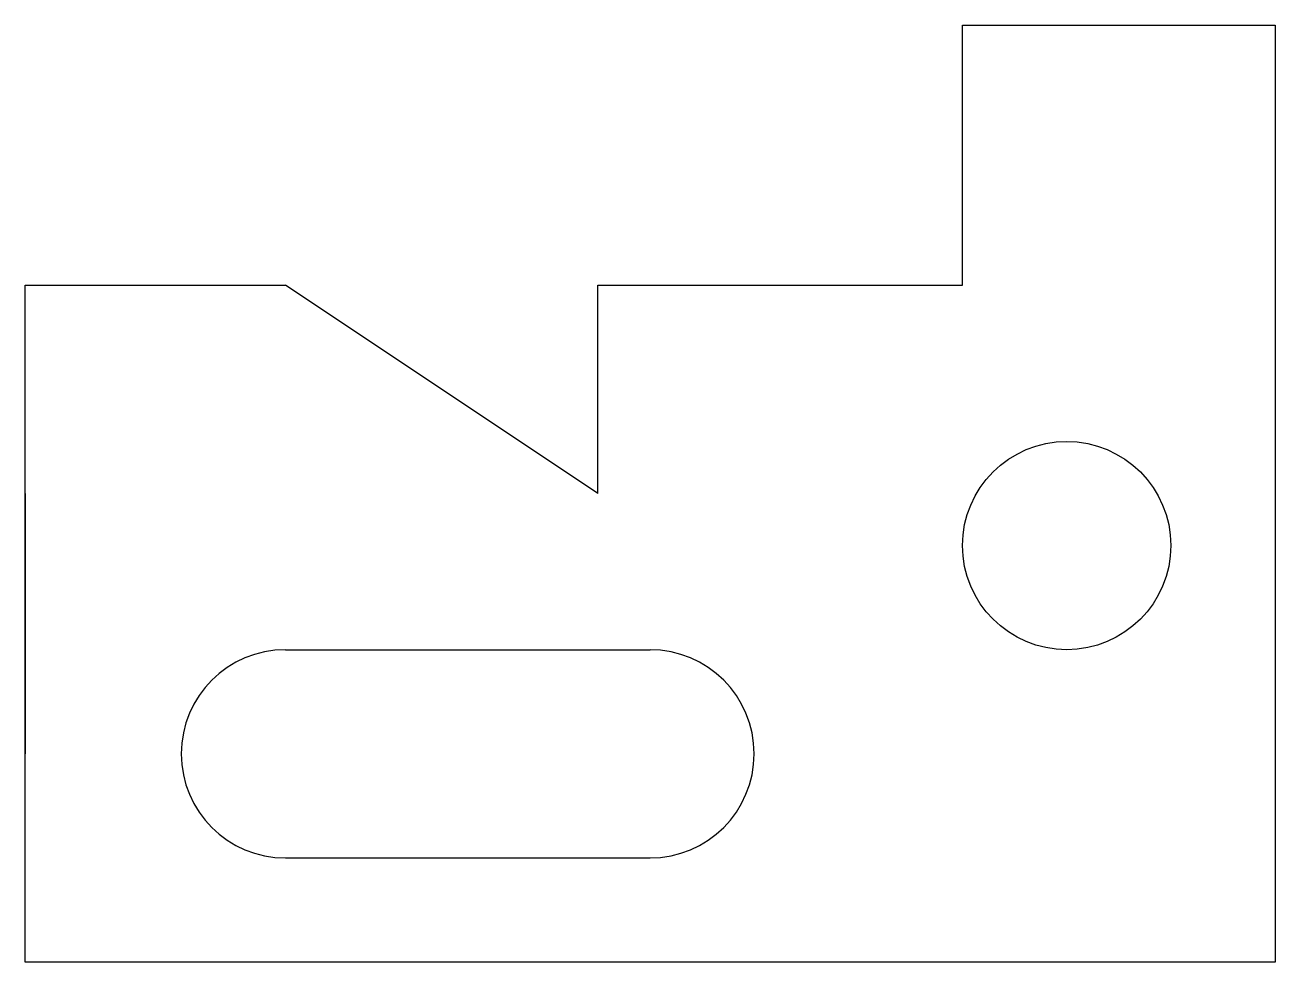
# Model space of a CAD drawing. Header units: inches. Extents: x 5.16 to 8.16, y 3.76 to 6.01.
import ezdxf

# ---------------------------------------------------------------- set-up
doc = ezdxf.new("R2010")
doc.units = ezdxf.units.IN
doc.header["$MEASUREMENT"] = 0

msp = doc.modelspace()

# ---------------------------------------------------------------- linework, layer by layer
for p, q in [((7.4142, 5.3879), (7.4142, 6.0129)), ((7.4142, 6.0129), (7.6642, 6.0129)), ((7.6642, 6.0129), (8.1642, 6.0129)), ((8.1642, 6.0129), (8.1642, 4.7629)), ((5.1642, 4.8879), (5.1642, 5.3879)), ((5.1642, 5.3879), (5.7892, 5.3879)), ((6.5392, 4.8879), (5.7892, 5.3879)), ((6.5392, 4.8879), (6.5392, 5.3879)), ((6.5392, 5.3879), (7.4142, 5.3879)), ((5.1642, 4.2629), (5.1642, 4.8879)), ((5.1642, 4.8879), (5.1642, 4.2629)), ((8.1642, 4.7629), (8.1642, 3.7629)), ((5.7892, 4.5129), (6.6642, 4.5129)), ((5.1642, 4.3879), (5.1642, 4.3879)), ((5.1642, 3.7629), (5.1642, 4.2629)), ((5.7892, 4.0129), (6.6642, 4.0129)), ((5.7892, 3.7629), (5.1642, 3.7629)), ((6.6642, 3.7629), (5.7892, 3.7629)), ((8.1642, 3.7629), (6.6642, 3.7629))]:
    msp.add_line(p, q)
msp.add_circle((7.6642, 4.7629), 0.25)
for centre, start, end in [((5.7892, 4.2629), 90, 270), ((6.6642, 4.2629), 270, 90)]:
    msp.add_arc(centre, 0.25, start, end)

doc.saveas('drawing.dxf')
